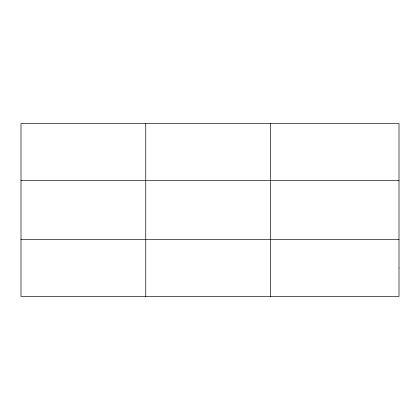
<?xml version="1.0" encoding="UTF-8"?>
<svg xmlns="http://www.w3.org/2000/svg" width="420" height="420" viewBox="0 0 420 420"><rect width="100%" height="100%" fill="white"/><g stroke="black" fill="none" stroke-linecap="round" stroke-linejoin="round"><path stroke-width="0.63" d="M145.74 296.462L145.74 123.538M270.48 296.462L270.48 123.538M21 180.6L399 180.6M21 239.4L399 239.4M399 267.928L399 296.462L21 296.462L21 123.538L399 123.538L399 267.928"/></g></svg>
